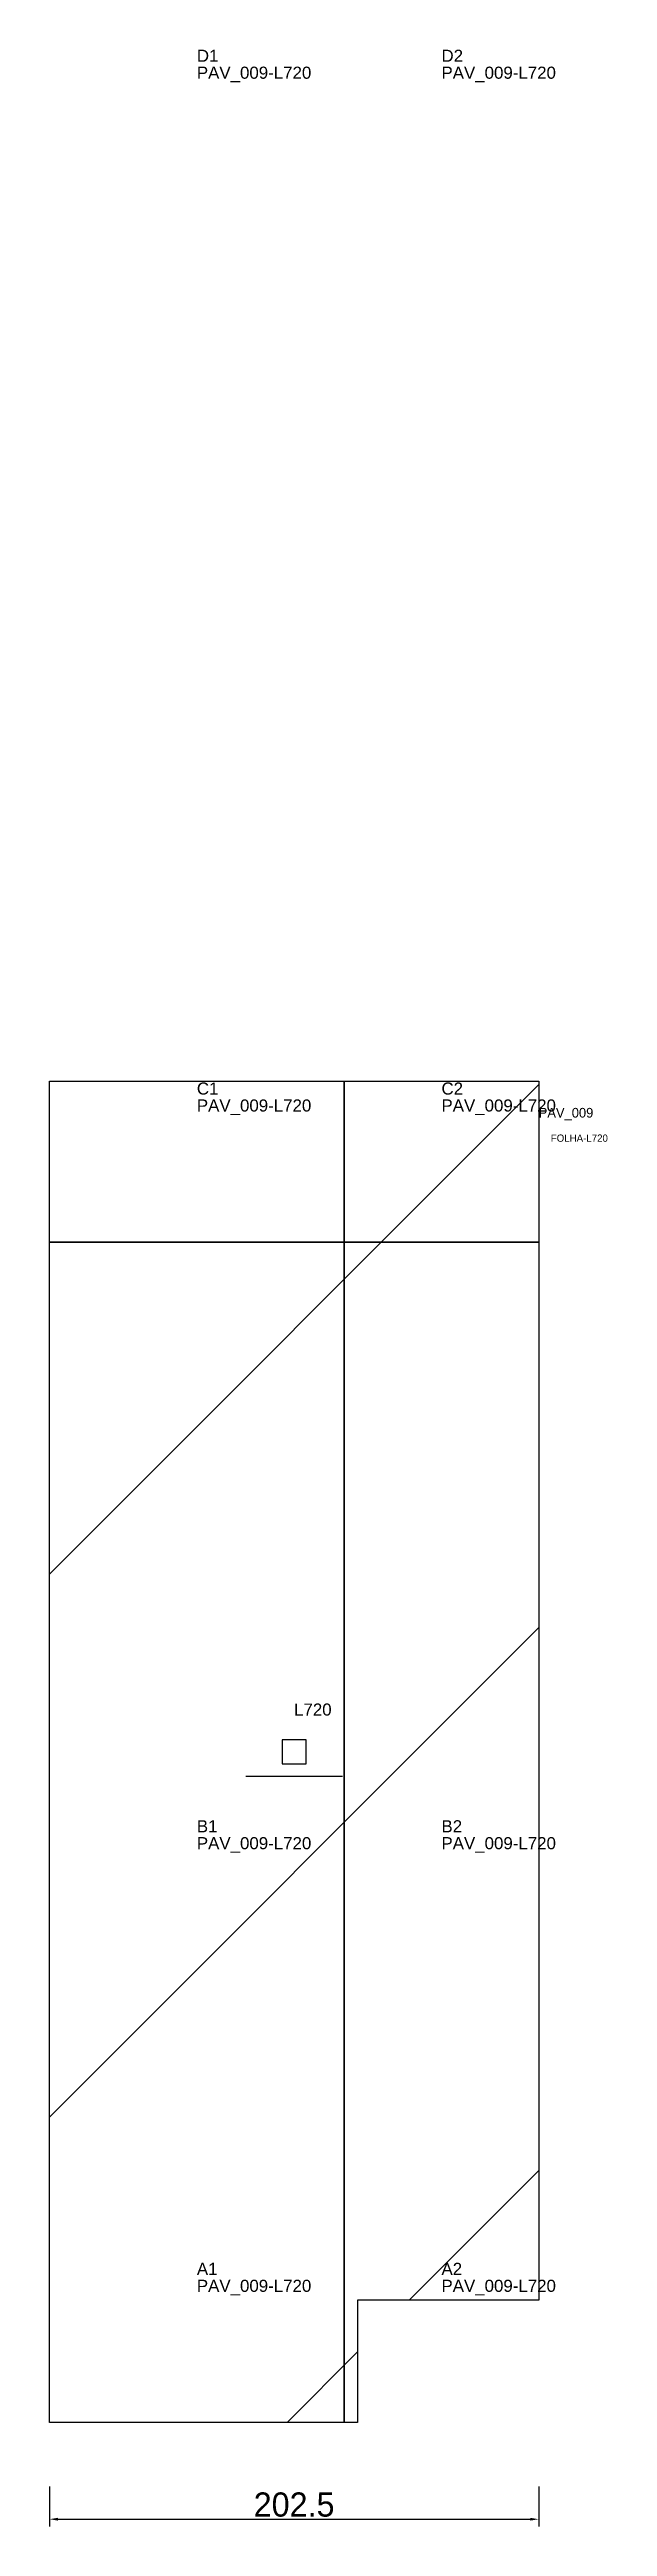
# Model space of a CAD drawing. Header units: metres. Extents: x 222 to 453, y -396 to 628.
import ezdxf

# ---------------------------------------------------------------- set-up
doc = ezdxf.new("R2010")
doc.units = ezdxf.units.M
for name, color, linetype in [('3', 3, 'CONTINUOUS'), ('AUX00', 7, 'CONTINUOUS'), ('COTA', 241, 'CONTINUOUS'), ('FOLHA', 255, 'CONTINUOUS'), ('Hachura', 251, 'CONTINUOUS'), ('NOMENCLATURA', 7, 'CONTINUOUS'), ('Nível', 160, 'CONTINUOUS'), ('Painéis', 200, 'CONTINUOUS'), ('Pilares', 5, 'CONTINUOUS'), ('SARR_2.2x7', 40, 'CONTINUOUS')]:
    doc.layers.add(name, color=color, linetype=linetype)
doc.styles.add('ARIAL', font='Arial.ttf')
doc.styles.add('STR_STANDARD', font='arial.ttf')
doc.dimstyles.new('EZ DXF', dxfattribs={"dimtxt": 10, "dimasz": 3.5, "dimexe": 3, "dimexo": 1.5, "dimgap": 1, "dimtad": 1, "dimdec": 1, "dimdsep": 46, "dimcen": 2.5, "dimazin": 3, "dimtfac": 1, "dimtmove": 0, "dimatfit": 3})

msp = doc.modelspace()

# ---------------------------------------------------------------- hatches: boundary and pattern name
at = {"layer": 'Hachura'}
h = msp.add_hatch(dxfattribs=at)
h.set_pattern_fill('ANSI31', scale=50)
h.paths.add_polyline_path([(424.7, 201.5), (424.7, -302.5), (349.7, -302.5), (349.7, -353), (222.2, -353), (222.2, 201.5)])
h = msp.add_hatch(dxfattribs=at)
h.set_pattern_fill('ANSI31', scale=50)
h.paths.add_polyline_path([(424.7, 201.5), (424.7, -302.5), (349.7, -302.5), (349.7, -353), (222.2, -353), (222.2, 201.5)])

# ---------------------------------------------------------------- linework, layer by layer
at = {"layer": '3'}
for points in [[(344.2, -353), (344.2, 201.5)], [(344.2, -353), (344.2, 201.5)], [(222.2, 135), (424.7, 135)], [(222.2, 135), (424.7, 135)]]:
    msp.add_lwpolyline(points, close=True, dxfattribs=at)
at = {"layer": 'Painéis', "color": 200}
for p, q in [((222.2, -353), (222.2, 201.5)), ((222.2, 201.5), (424.7, 201.5)), ((222.2, -353), (222.2, 201.5)), ((222.2, 201.5), (424.7, 201.5)), ((424.7, 201.5), (424.7, -302.5)), ((424.7, 201.5), (424.7, -302.5)), ((424.7, -302.5), (349.7, -302.5)), ((349.7, -302.5), (349.7, -353)), ((424.7, -302.5), (349.7, -302.5)), ((349.7, -302.5), (349.7, -353)), ((349.7, -353), (222.2, -353)), ((349.7, -353), (222.2, -353))]:
    msp.add_line(p, q, dxfattribs=at)
at = {"layer": 'Pilares'}
msp.add_lwpolyline([(318.45, -80.75), (328.45, -80.75), (328.45, -70.75), (318.45, -70.75)], close=True, dxfattribs=at)
msp.add_lwpolyline([(318.45, -80.75), (328.45, -80.75), (328.45, -70.75), (318.45, -70.75)], close=True, dxfattribs=at)
at = {"layer": 'SARR_2.2x7'}
msp.add_line((303.45, -85.75), (343.45, -85.75), dxfattribs=at)
msp.add_line((303.45, -85.75), (343.45, -85.75), dxfattribs=at)

# ---------------------------------------------------------------- texts
at = {"layer": '3', "style": 'STR_STANDARD'}
for s, p in [('D1', (283.2, 623)), ('D1', (283.2, 623)), ('D2', (384.45, 623)), ('D2', (384.45, 623)), ('C1', (283.2, 196)), ('C1', (283.2, 196)), ('C2', (384.45, 196)), ('C2', (384.45, 196)), ('B1', (283.2, -109)), ('B1', (283.2, -109)), ('B2', (384.45, -109)), ('B2', (384.45, -109)), ('A1', (283.2, -292)), ('A1', (283.2, -292)), ('A2', (384.45, -292)), ('A2', (384.45, -292))]:
    msp.add_text(s, height=5, dxfattribs=at).set_placement(p)
at = {"layer": 'AUX00', "style": 'STR_STANDARD'}
for p in [(283.2, 616), (283.2, 616), (384.45, 616), (384.45, 616), (283.2, 189), (283.2, 189), (384.45, 189), (384.45, 189), (283.2, -116), (283.2, -116), (384.45, -116), (384.45, -116), (283.2, -299), (283.2, -299), (384.45, -299), (384.45, -299)]:
    msp.add_text('PAV_009-L720', height=5, dxfattribs=at).set_placement(p)
at = {"layer": 'FOLHA'}
msp.add_text('FOLHA-L720', height=3, dxfattribs=at).set_placement((429.7, 176.5))
msp.add_text('FOLHA-L720', height=3, dxfattribs=at).set_placement((429.7, 176.5))
at = {"layer": 'NOMENCLATURA', "insert": (323.45, -55.75), "char_height": 5, "attachment_point": 1, "style": 'ARIAL'}
msp.add_mtext('L720', dxfattribs=at)
msp.add_mtext('L720', dxfattribs=at)
at = {"layer": 'Nível'}
msp.add_text('PAV_009', height=4, dxfattribs=at).set_placement((424.7, 186.5))
msp.add_text('PAV_009', height=4, dxfattribs=at).set_placement((424.7, 186.5))

# ---------------------------------------------------------------- dimensions: what is measured, and where the dimension line sits
at = {"layer": 'COTA'}
msp.add_linear_dim(base=(222.2, -393), p1=(222.2, -378), p2=(424.7, -378), dimstyle='EZ DXF', dxfattribs=at).render()
msp.add_linear_dim(base=(222.2, -393), p1=(222.2, -378), p2=(424.7, -378), dimstyle='EZ DXF', dxfattribs=at).render()

doc.saveas('drawing.dxf')
